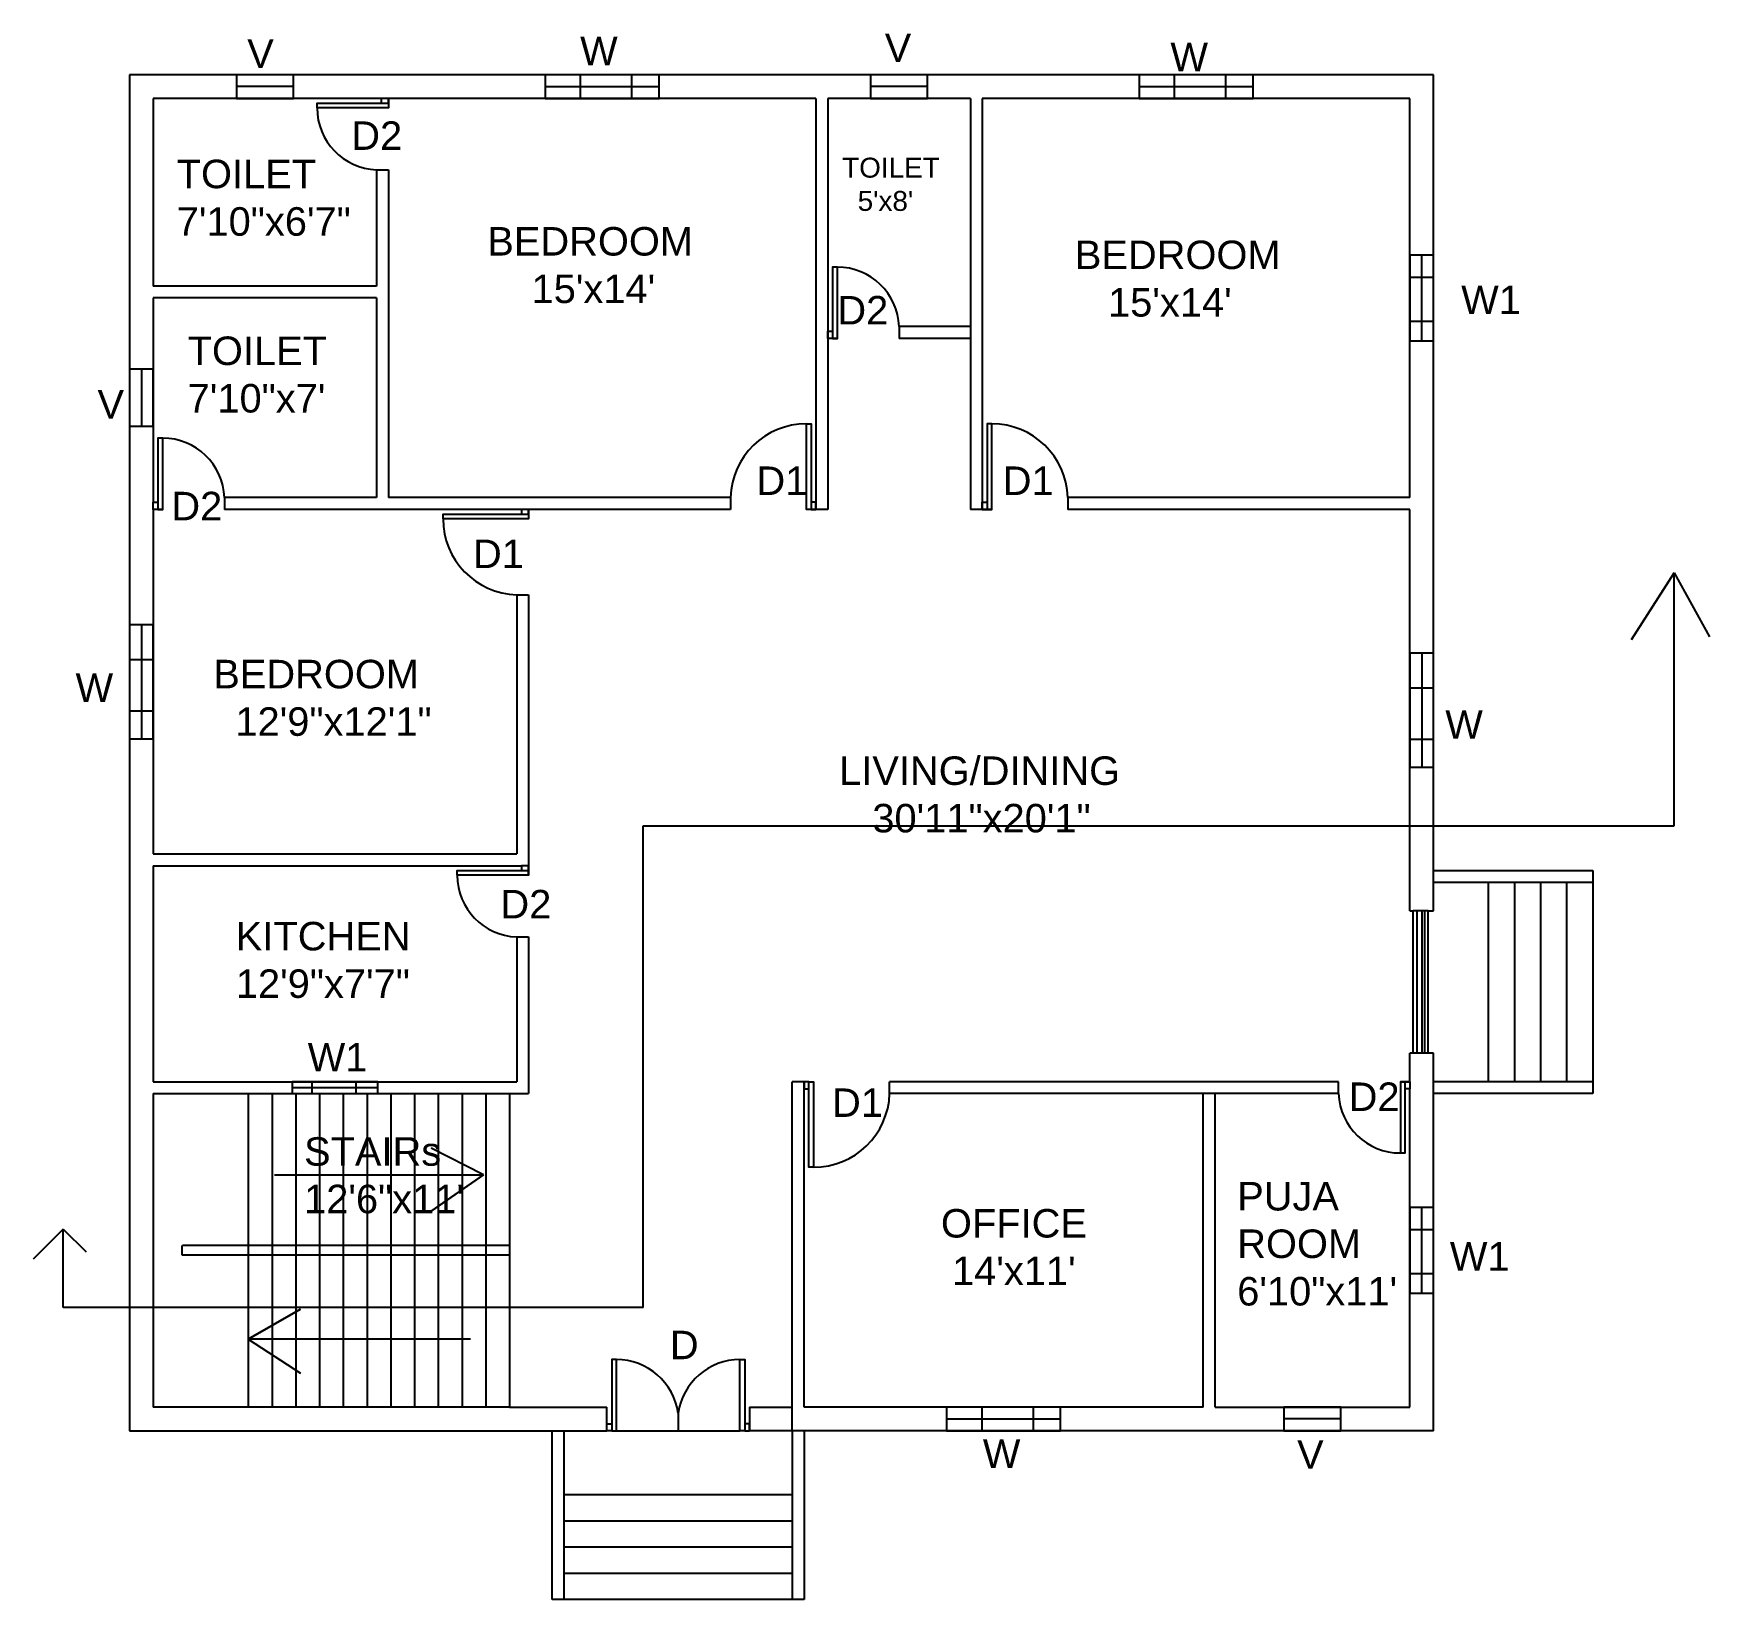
# Model space of a CAD drawing. Header units: inches. Extents: x -619 to 2186, y -3342 to 739.
# Drawn here: x 360 to 1066, y 79 to 739 of the extents above.
import ezdxf

# ---------------------------------------------------------------- set-up
doc = ezdxf.new("R2010")
doc.units = ezdxf.units.IN
doc.header["$MEASUREMENT"] = 0
for name, color, linetype in [('D', 70, 'Continuous'), ('D1', 50, 'Continuous'), ('D2', 130, 'Continuous'), ('SectionCuttingLine', 243, 'Continuous'), ('V', 230, 'Continuous'), ('W', 30, 'Continuous'), ('W1', 20, 'Continuous')]:
    doc.layers.add(name, color=color, linetype=linetype)
doc.layers.add('Grill', color=7, linetype='Continuous', true_color=0x9aefc6)
doc.layers.add('Naming', color=7, linetype='Continuous', true_color=0x64c9b6)
doc.styles.get("Standard").update_dxf_attribs({"font": 'arial.ttf'})
doc.linetypes.add('ZIGZAG', pattern='A,0.0001,-0.2,[131,ltypeshp.shx,S=0.2,R=0,X=-0.2,Y=0],-0.4,[131,ltypeshp.shx,S=0.2,R=180,X=0.2,Y=0],-0.2', length=0.8001)

msp = doc.modelspace()

# ---------------------------------------------------------------- linework, layer by layer
for p, q in [((949.46, 721.5), (400.46, 721.5)), ((400.46, 721.5), (400.46, 150.5)), ((949.46, 369.5), (949.46, 721.5)), ((506.46, 711.5), (410.46, 711.5)), ((410.46, 711.5), (410.46, 632.5)), ((689.46, 711.5), (509.46, 711.5)), ((509.46, 711.5), (509.46, 707.5)), ((689.46, 711.5), (689.46, 538.5)), ((754.46, 711.5), (694.46, 711.5)), ((694.46, 711.5), (694.46, 538.5)), ((754.46, 711.5), (754.46, 538.5)), ((939.46, 711.5), (759.46, 711.5)), ((759.46, 711.5), (759.46, 538.5)), ((939.46, 543.5), (939.46, 711.5)), ((504.46, 681.5), (504.46, 632.5)), ((504.46, 681.5), (509.46, 681.5)), ((509.46, 681.5), (509.46, 543.5)), ((504.46, 632.5), (410.46, 632.5)), ((504.46, 627.5), (410.46, 627.5)), ((410.46, 627.5), (410.46, 541.5)), ((504.46, 627.5), (504.46, 543.5)), ((754.46, 615.5), (724.46, 615.5)), ((724.46, 615.5), (724.46, 610.5)), ((698.46, 610.5), (694.46, 610.5)), ((754.46, 610.5), (724.46, 610.5)), ((504.46, 543.5), (440.46, 543.5)), ((440.46, 543.5), (440.46, 538.5)), ((653.46, 543.5), (509.46, 543.5)), ((653.46, 543.5), (653.46, 538.5)), ((939.46, 543.5), (795.46, 543.5)), ((795.46, 543.5), (795.46, 538.5)), ((414.46, 538.5), (410.46, 538.5)), ((410.46, 538.5), (410.46, 393.41)), ((565.46, 538.5), (440.46, 538.5)), ((653.46, 538.5), (568.46, 538.5)), ((568.46, 538.5), (568.46, 534.5)), ((694.46, 538.5), (685.46, 538.5)), ((763.46, 538.5), (754.46, 538.5)), ((939.46, 538.5), (795.46, 538.5)), ((939.46, 369.5), (939.46, 538.5)), ((563.46, 502.5), (563.46, 393.41)), ((563.46, 502.5), (568.46, 502.5)), ((568.46, 502.5), (568.46, 384.41)), ((410.46, 393.41), (563.46, 393.41)), ((410.46, 388.41), (410.46, 297.5)), ((410.46, 388.41), (565.46, 388.41)), ((949.46, 386.5), (1016.46, 386.5)), ((949.46, 369.5), (949.46, 381.5)), ((949.46, 381.5), (1016.46, 381.5)), ((972.46, 381.5), (972.46, 297.5)), ((983.46, 381.5), (983.46, 297.5)), ((994.46, 381.5), (994.46, 297.5)), ((1005.46, 381.5), (1005.46, 297.5)), ((1016.46, 386.5), (1016.46, 292.5)), ((939.46, 369.5), (940.88, 369.5)), ((947.14, 369.5), (949.46, 369.5)), ((563.46, 358.5), (563.46, 297.5)), ((563.46, 358.5), (568.46, 358.5)), ((568.46, 358.5), (568.46, 292.5)), ((939.46, 297.5), (939.46, 309.5)), ((940.88, 309.5), (939.46, 309.5)), ((949.46, 309.5), (947.14, 309.5)), ((949.46, 150.5), (949.46, 309.5)), ((949.46, 297.5), (949.46, 309.5)), ((410.46, 297.5), (563.46, 297.5)), ((679.46, 150.5), (679.46, 297.5)), ((684.46, 297.5), (679.46, 297.5)), ((684.46, 160.5), (684.46, 297.5)), ((909.46, 297.5), (720.46, 297.5)), ((720.46, 292.5), (720.46, 297.5)), ((909.46, 292.5), (909.46, 297.5)), ((939.46, 297.5), (935.46, 297.5)), ((1016.46, 297.5), (949.46, 297.5)), ((410.46, 292.5), (410.46, 160.5)), ((410.46, 292.5), (568.46, 292.5)), ((450.46, 292.5), (450.46, 160.5)), ((460.46, 292.5), (460.46, 160.5)), ((470.46, 292.5), (470.46, 160.5)), ((480.46, 292.5), (480.46, 160.5)), ((490.46, 292.5), (490.46, 160.5)), ((500.46, 292.5), (500.46, 160.5)), ((510.46, 292.5), (510.46, 160.5)), ((520.46, 292.5), (520.46, 160.5)), ((530.46, 292.5), (530.46, 160.5)), ((540.46, 292.5), (540.46, 160.5)), ((550.46, 292.5), (550.46, 160.5)), ((560.46, 292.5), (560.46, 160.5)), ((909.46, 292.5), (720.46, 292.5)), ((852.46, 160.5), (852.46, 292.5)), ((857.46, 160.5), (857.46, 292.5)), ((939.46, 160.5), (939.46, 294.5)), ((1016.46, 292.5), (949.46, 292.5)), ((549.46, 258.23), (527.46, 269.53)), ((461.46, 258.23), (461.46, 258.23)), ((461.46, 258.23), (549.46, 258.23)), ((549.46, 258.23), (527.46, 243.07)), ((527.46, 243.07), (549.46, 258.23)), ((422.61, 224.5), (422.61, 228.5)), ((439.46, 228.5), (422.72, 228.5)), ((560.46, 228.5), (439.46, 228.5)), ((439.46, 224.5), (422.61, 224.5)), ((560.46, 224.5), (439.46, 224.5)), ((450.46, 189.06), (472.46, 201.76)), ((472.46, 201.76), (450.46, 189.06)), ((544.04, 189.06), (450.46, 189.06)), ((450.46, 189.06), (472.46, 174.73)), ((560.46, 160.5), (410.46, 160.5)), ((560.46, 160.5), (601.46, 160.5)), ((601.46, 150.5), (601.46, 160.5)), ((661.46, 160.5), (679.46, 160.5)), ((661.46, 160.5), (661.46, 150.5)), ((852.46, 160.5), (684.46, 160.5)), ((857.46, 160.5), (939.46, 160.5)), ((400.46, 150.5), (601.46, 150.5)), ((578.46, 79.5), (578.46, 150.5)), ((583.46, 79.5), (583.46, 150.5)), ((949.46, 150.5), (661.46, 150.5)), ((679.46, 150.5), (679.46, 79.5)), ((684.46, 150.5), (684.46, 79.5)), ((679.46, 123.5), (583.46, 123.5)), ((679.46, 112.5), (583.46, 112.5)), ((679.46, 101.5), (583.46, 101.5)), ((679.46, 90.5), (583.46, 90.5)), ((684.46, 79.5), (578.46, 79.5))]:
    msp.add_line(p, q)
at = {"linetype": 'ZIGZAG'}
msp.add_line((942.39, 309.5), (942.39, 309.5), dxfattribs=at)
at = {"layer": 'D'}
for p, q in [((631.46, 157.96), (631.46, 150.5)), ((601.46, 150.5), (601.46, 153.5)), ((601.46, 153.5), (603.46, 153.5)), ((603.46, 150.5), (601.46, 150.5)), ((605.46, 150.5), (657.46, 150.5)), ((661.46, 153.5), (659.46, 153.5)), ((659.46, 150.5), (661.46, 150.5)), ((661.46, 150.5), (661.46, 153.5))]:
    msp.add_line(p, q, dxfattribs=at)
for points in [[(603.46, 150.5), (605.46, 150.5), (605.46, 180.5), (603.46, 180.5)], [(659.46, 150.5), (657.46, 150.5), (657.46, 180.5), (659.46, 180.5)]]:
    msp.add_lwpolyline(points, close=True, dxfattribs=at)
for centre, start, end in [((605.46, 154.23), 8.17123, 90), ((657.46, 154.23), 90, 171.82877)]:
    msp.add_arc(centre, 26.27, start, end, dxfattribs=at)
at = {"layer": 'D1'}
for p, q in [((568.46, 538.5), (565.46, 538.5)), ((565.46, 538.5), (565.46, 536.5)), ((568.46, 536.5), (568.46, 538.5)), ((689.46, 541.5), (687.46, 541.5)), ((687.46, 538.5), (689.46, 538.5)), ((689.46, 538.5), (689.46, 541.5)), ((759.46, 538.5), (759.46, 541.5)), ((759.46, 541.5), (761.46, 541.5)), ((759.46, 538.5), (761.46, 538.5)), ((684.46, 297.5), (684.46, 294.5)), ((686.46, 297.5), (684.46, 297.5)), ((684.46, 294.5), (686.46, 294.5))]:
    msp.add_line(p, q, dxfattribs=at)
for points in [[(687.46, 538.5), (685.46, 538.5), (685.46, 574.5), (687.46, 574.5)], [(761.46, 538.5), (763.46, 538.5), (763.46, 574.5), (761.46, 574.5)], [(568.46, 536.5), (568.46, 534.5), (532.46, 534.5), (532.46, 536.5)], [(686.46, 297.5), (688.46, 297.5), (688.46, 261.5), (686.46, 261.5)]]:
    msp.add_lwpolyline(points, close=True, dxfattribs=at)
for centre, start, end in [((685.46, 542.48), 90, 178.18124), ((763.46, 542.48), 1.81876, 90), ((564.48, 534.5), 180, 268.18124), ((688.46, 293.51), 270, 358.18124)]:
    msp.add_arc(centre, 32.02, start, end, dxfattribs=at)
at = {"layer": 'D2'}
for p, q in [((509.46, 711.5), (506.46, 711.5)), ((506.46, 711.5), (506.46, 709.5)), ((509.46, 709.5), (509.46, 711.5)), ((694.46, 610.5), (694.46, 613.5)), ((694.46, 613.5), (696.46, 613.5)), ((696.46, 610.5), (694.46, 610.5)), ((410.46, 538.5), (410.46, 541.5)), ((410.46, 541.5), (412.46, 541.5)), ((412.46, 538.5), (410.46, 538.5)), ((568.46, 388.41), (565.46, 388.41)), ((565.46, 388.41), (565.46, 386.41)), ((568.46, 384.41), (568.46, 388.41)), ((935.46, 297.5), (939.46, 297.5)), ((939.46, 297.5), (939.46, 294.5)), ((939.46, 294.5), (937.46, 294.5))]:
    msp.add_line(p, q, dxfattribs=at)
for points in [[(509.46, 709.5), (509.46, 707.5), (479.46, 707.5), (479.46, 709.5)], [(696.46, 610.5), (698.46, 610.5), (698.46, 640.5), (696.46, 640.5)], [(412.46, 538.5), (414.46, 538.5), (414.46, 568.5), (412.46, 568.5)], [(568.46, 386.41), (568.46, 384.41), (538.46, 384.41), (538.46, 386.41)], [(937.46, 297.5), (935.46, 297.5), (935.46, 267.5), (937.46, 267.5)]]:
    msp.add_lwpolyline(points, close=True, dxfattribs=at)
for centre, radius, start, end in [((505.48, 707.5), 26.02, 180, 267.75339), ((698.46, 614.48), 26.02, 2.24661, 90), ((414.46, 542.48), 26.02, 2.24661, 90), ((564.39, 384.41), 25.93, 180, 267.9513), ((935.46, 293.52), 26.02, 182.24661, 270)]:
    msp.add_arc(centre, radius, start, end, dxfattribs=at)
at = {"layer": 'Grill'}
for p, q in [((940.88, 309.5), (940.88, 369.5)), ((947.14, 369.5), (940.88, 369.5)), ((942.39, 369.5), (942.39, 309.5)), ((945.61, 369.5), (945.61, 309.5)), ((947.14, 309.5), (947.14, 369.5)), ((947.14, 309.5), (940.88, 309.5))]:
    msp.add_line(p, q, dxfattribs=at)
at = {"layer": 'Grill', "linetype": 'ZIGZAG', "ltscale": 6}
msp.add_line((944.46, 369.5), (944.46, 309.5), dxfattribs=at)
at = {"layer": 'SectionCuttingLine'}
for p, q in [((1050.78, 511.8), (1032.74, 483.69)), ((1032.74, 483.69), (1050.78, 511.8)), ((1050.78, 405.24), (1050.78, 511.8)), ((1050.78, 511.8), (1065.59, 484.86)), ((616.72, 202.47), (616.72, 405.24)), ((616.72, 405.24), (1050.78, 405.24)), ((372.61, 235.43), (360.06, 222.88)), ((360.06, 222.88), (372.61, 235.43)), ((372.61, 202.47), (372.61, 235.43)), ((372.61, 235.43), (382.2, 225.84)), ((616.72, 202.47), (372.61, 202.47))]:
    msp.add_line(p, q, dxfattribs=at)
at = {"layer": 'V'}
for p, q in [((469.46, 716.5), (445.46, 716.5)), ((736.46, 716.5), (712.46, 716.5)), ((405.46, 597.5), (405.46, 573.5)), ((910.46, 155.5), (886.46, 155.5))]:
    msp.add_line(p, q, dxfattribs=at)
for points in [[(445.46, 711.5), (469.46, 711.5), (469.46, 721.5), (445.46, 721.5)], [(712.46, 711.5), (736.46, 711.5), (736.46, 721.5), (712.46, 721.5)], [(410.46, 573.5), (410.46, 597.5), (400.46, 597.5), (400.46, 573.5)], [(886.46, 150.5), (910.46, 150.5), (910.46, 160.5), (886.46, 160.5)]]:
    msp.add_lwpolyline(points, close=True, dxfattribs=at)
at = {"layer": 'W'}
for p, q in [((590.21, 721.5), (590.21, 711.5)), ((611.82, 721.5), (611.82, 711.5)), ((840.21, 721.5), (840.21, 711.5)), ((861.82, 721.5), (861.82, 711.5)), ((575.46, 716.5), (623.46, 716.5)), ((825.46, 716.5), (873.46, 716.5)), ((405.46, 489.9), (405.46, 441.9)), ((410.46, 475.14), (400.46, 475.14)), ((944.46, 478), (944.46, 430)), ((949.46, 463.24), (939.46, 463.24)), ((410.46, 453.53), (400.46, 453.53)), ((949.46, 441.64), (939.46, 441.64)), ((744.46, 155.5), (792.46, 155.5)), ((759.21, 160.5), (759.21, 150.5)), ((780.82, 160.5), (780.82, 150.5))]:
    msp.add_line(p, q, dxfattribs=at)
for points in [[(575.46, 711.5), (623.46, 711.5), (623.46, 721.5), (575.46, 721.5)], [(825.46, 711.5), (873.46, 711.5), (873.46, 721.5), (825.46, 721.5)], [(400.46, 489.9), (400.46, 441.9), (410.46, 441.9), (410.46, 489.9)], [(939.46, 478), (939.46, 430), (949.46, 430), (949.46, 478)], [(744.46, 150.5), (792.46, 150.5), (792.46, 160.5), (744.46, 160.5)]]:
    msp.add_lwpolyline(points, close=True, dxfattribs=at)
at = {"layer": 'W1'}
for p, q in [((944.46, 609.5), (944.46, 645.5)), ((939.46, 636.31), (949.46, 636.31)), ((939.46, 617.73), (949.46, 617.73)), ((477.19, 297.5), (477.19, 292.5)), ((495.77, 297.5), (495.77, 292.5)), ((468.96, 295), (504.96, 295)), ((468.96, 292.5), (504.96, 292.5)), ((944.46, 208.5), (944.46, 244.5)), ((939.46, 235.31), (949.46, 235.31)), ((939.46, 216.73), (949.46, 216.73))]:
    msp.add_line(p, q, dxfattribs=at)
for points in [[(949.46, 609.5), (949.46, 645.5), (939.46, 645.5), (939.46, 609.5)], [(949.46, 208.5), (949.46, 244.5), (939.46, 244.5), (939.46, 208.5)]]:
    msp.add_lwpolyline(points, close=True, dxfattribs=at)
msp.add_lwpolyline([(504.96, 292.5), (504.96, 297.5), (468.96, 297.5), (468.96, 292.5)], dxfattribs=at)

# ---------------------------------------------------------------- texts
at = {"layer": 'D', "insert": (627.95, 192.67), "char_height": 12, "attachment_point": 1}
msp.add_mtext_dynamic_manual_height_columns('D', width=956.3873, gutter_width=60, heights=[0], dxfattribs=at)
at = {"layer": 'D1', "char_height": 12, "attachment_point": 1}
for insert in [(664.39, 556.56), (768.09, 556.56), (545.08, 525.76), (696.23, 294.69)]:
    msp.add_mtext_dynamic_manual_height_columns('D1', width=956.3873, gutter_width=60, heights=[0], dxfattribs=dict(at, insert=insert))
at = {"layer": 'D2', "char_height": 12, "attachment_point": 1}
for insert in [(493.83, 701.86), (698.46, 628.34), (418.1, 545.88), (556.62, 378.27), (913.7, 297.18)]:
    msp.add_mtext_dynamic_manual_height_columns('D2', width=956.3873, gutter_width=60, heights=[0], dxfattribs=dict(at, insert=insert))
at = {"layer": 'Naming', "attachment_point": 1}
for s, width, gutter_width, insert, char_height in [('TOILET\\P7\'10"x6\'7"', 956.3873, 60, (420.35, 685.72), 12), ("TOILET\\P  5'x8'", 669.4711, 42, (700.48, 686.57), 8.4), ("BEDROOM\\P    15'x14'", 956.3873, 60, (551.09, 657.36), 12), ("BEDROOM\\P   15'x14'", 956.3873, 60, (798.42, 651.66), 12), ('TOILET\\P7\'10"x7\'', 956.3873, 60, (424.94, 611.27), 12), ('BEDROOM\\P  12\'9"x12\'1"', 956.3873, 60, (435.73, 475.15), 12), ('LIVING/DINING\\P   30\'11"x20\'1"', 956.3873, 60, (699.2, 434.48), 12), ('KITCHEN\\P12\'9"x7\'7"', 956.3873, 60, (445.22, 364.8), 12), ('STAIRs\\P12\'6"x11\'', 956.3873, 60, (473.95, 274.13), 12), ('PUJA\\PROOM\\P6\'10"x11\'', 956.3873, 60, (866.78, 255.29), 12), ("OFFICE\\P 14'x11'", 956.3873, 60, (742.06, 243.9), 12)]:
    msp.add_mtext_dynamic_manual_height_columns(s, width=width, gutter_width=gutter_width, heights=[0], dxfattribs=dict(at, insert=insert, char_height=char_height))
at = {"layer": 'V', "char_height": 12, "attachment_point": 1}
for insert in [(450.04, 736.38), (718.4, 738.85), (387, 588.75), (892, 146.55)]:
    msp.add_mtext_dynamic_manual_height_columns('V', width=956.3873, gutter_width=60, heights=[0], dxfattribs=dict(at, insert=insert))
at = {"layer": 'W', "char_height": 12, "attachment_point": 1}
for insert in [(590.16, 737.52), (838.67, 734.96), (377.77, 469.41), (954.37, 453.89), (759.69, 146.92)]:
    msp.add_mtext_dynamic_manual_height_columns('W', width=956.3873, gutter_width=60, heights=[0], dxfattribs=dict(at, insert=insert))
at = {"layer": 'W1', "char_height": 12, "attachment_point": 1}
for insert in [(961.06, 632.7), (475.48, 313.82), (956.3, 229.97)]:
    msp.add_mtext_dynamic_manual_height_columns('W1', width=956.3873, gutter_width=60, heights=[0], dxfattribs=dict(at, insert=insert))

doc.saveas('drawing.dxf')
